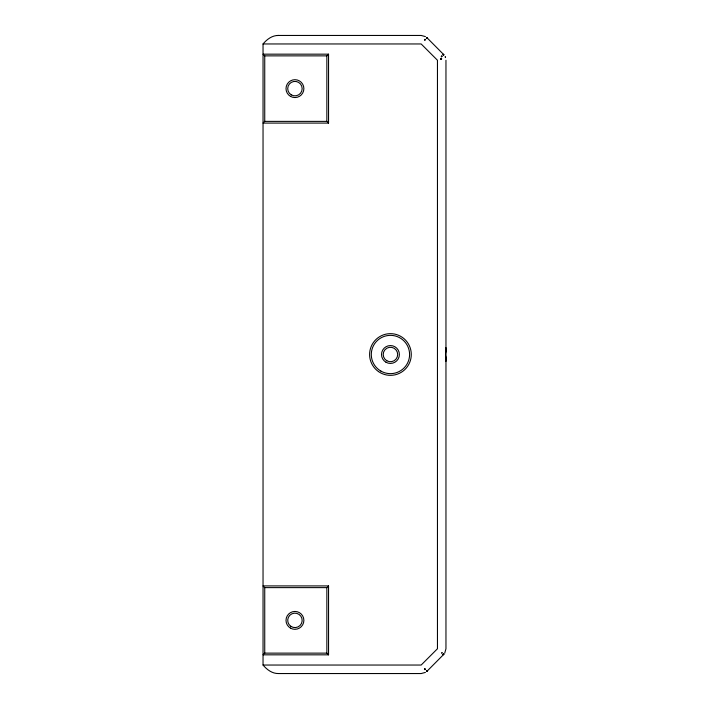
<?xml version="1.0" encoding="UTF-8"?>
<svg xmlns="http://www.w3.org/2000/svg" width="709" height="709" viewBox="0 0 709 709"><rect width="100%" height="100%" fill="white"/><g stroke="black" fill="none" stroke-linecap="round" stroke-linejoin="round"><path stroke-width="1.06" d="M445.704 352.382L445.961 347.782L445.509 354.5L445.961 361.218L445.748 356.609M444.711 653.202L445.961 648.753L445.961 60.247M443.435 654.735L443.878 654.247L427.181 671.06M425.418 672.407L421.164 673.55L278.593 673.55C272.283 673.727 266.903 669.668 263.039 665.042L263.039 43.958C266.903 39.332 272.283 35.273 278.593 35.45L421.164 35.45L425.418 36.593M328.551 123.082L326.849 121.381L326.849 55.869L328.551 54.168L263.039 54.168L264.741 55.869L264.741 121.381L263.039 123.082L328.551 123.082L328.551 54.168M441.175 56.525L441.485 56.862M443.276 54.416L443.807 54.912L443.32 54.38M328.551 654.832L326.849 653.131L326.849 587.619L328.551 585.918L263.039 585.918L264.741 587.619L264.741 653.131L263.039 654.832L328.551 654.832L328.551 585.918M441.547 58.546L440.856 59.334L441.672 58.874L440.59 58.643L441.397 58.235L440.706 58.891M440.803 59.157L441.672 58.874M277.29 35.503L278.619 35.45M263.039 43.958L421.164 43.958L437.453 60.247L437.453 648.753L421.164 665.042L263.039 665.042M264.741 55.869L326.849 55.869M264.741 121.381L326.849 121.381M264.741 587.619L326.849 587.619M264.741 653.131L326.849 653.131M427.181 37.94L443.931 54.806L443.435 54.265M445.163 56.649L445.536 57.615L445.314 56.986M442.017 652.652L441.849 653.149L442.017 652.652M443.568 653.973L443.054 654.354L443.568 653.973M443.763 654.141L443.276 654.584L443.763 654.141M426.995 670.865L426.499 671.396L426.995 670.865M425.001 40.121L424.549 39.926L425.001 40.121M425.56 39.562L425.028 39.358L425.56 39.562M427.031 38.091L426.499 37.604L427.031 38.091M441.849 55.851L442.017 56.348L441.849 55.851M443.134 54.558L443.568 55.027L443.134 54.558M427.137 671.006L426.605 671.52L427.146 671.024M424.886 668.764L424.549 669.074L424.886 668.764M425.409 669.287L425.028 669.642L425.409 669.287M427.146 37.976L426.605 37.48L427.137 37.994M291.328 94.891A7.232 7.232 0 0 0 302.176 88.625A7.232 7.232 0 0 0 291.328 82.359A7.232 7.232 0 0 0 291.328 94.891M386.83 360.766A7.232 7.232 0 0 0 397.678 354.5A7.232 7.232 0 0 0 386.83 348.234A7.232 7.232 0 0 0 386.83 360.766M290.796 626.295A7.232 7.232 0 0 0 302.149 621.004A7.232 7.232 0 0 0 291.886 613.817A7.232 7.232 0 0 0 290.796 626.295M290.477 96.362A8.933 8.933 0 0 0 303.877 88.625A8.933 8.933 0 0 0 290.477 80.888A8.933 8.933 0 0 0 290.477 96.362M290.477 628.112A8.933 8.933 0 0 0 303.877 620.375A8.933 8.933 0 0 0 290.477 612.638A8.933 8.933 0 0 0 290.477 628.112M385.98 362.237A8.933 8.933 0 0 0 399.38 354.5A8.933 8.933 0 0 0 385.98 346.763A8.933 8.933 0 0 0 385.98 362.237M380.875 371.082A19.143 19.143 0 0 0 409.589 354.5A19.143 19.143 0 0 0 380.875 337.918A19.143 19.143 0 0 0 380.875 371.082M378.491 371.578A20.845 20.845 0 0 0 411.211 356.317A20.845 20.845 0 0 0 381.637 335.605A20.845 20.845 0 0 0 378.491 371.578"/></g></svg>
